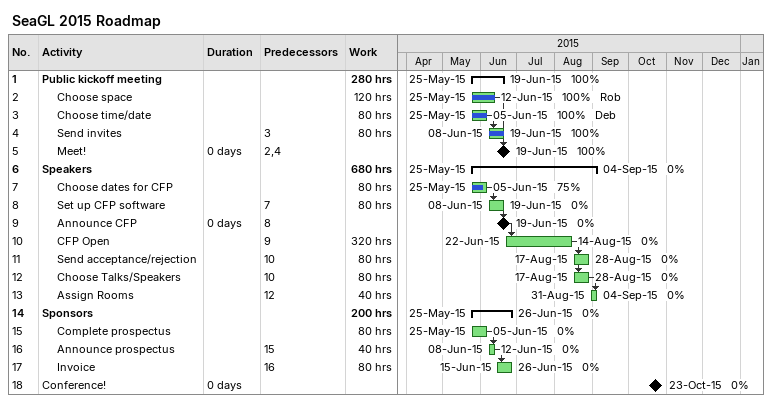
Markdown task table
SeaGL 2015 Roadmap

| ID | Level | Task | Duration | Start | Finish | Predecessors | Resources | % complete | Work (h) |
|---|---|---|---|---|---|---|---|---|---|
| 1 | 1 | **Public kickoff meeting** |  | 2015-05-25 | 2015-06-19 |  |  | 100 | 280 |
| 2 | 2 | Choose space |  | 2015-05-25 | 2015-06-12 |  | Rob | 100 | 120 |
| 3 | 2 | Choose time/date |  | 2015-05-25 | 2015-06-05 |  | Deb | 100 | 80 |
| 4 | 2 | Send invites |  | 2015-06-08 | 2015-06-19 | 3 |  | 100 | 80 |
| 5 | 2 | Meet! | 0d | 2015-06-19 | 2015-06-19 | 2, 4 |  | 100 |  |
| 6 | 1 | **Speakers** |  | 2015-05-25 | 2015-09-04 |  |  | 0 | 680 |
| 7 | 2 | Choose dates for CFP |  | 2015-05-25 | 2015-06-05 |  |  | 75 | 80 |
| 8 | 2 | Set up CFP software |  | 2015-06-08 | 2015-06-19 | 7 |  | 0 | 80 |
| 9 | 2 | Announce CFP | 0d | 2015-06-19 | 2015-06-19 | 8 |  | 0 |  |
| 10 | 2 | CFP Open |  | 2015-06-22 | 2015-08-14 | 9 |  | 0 | 320 |
| 11 | 2 | Send acceptance/rejection |  | 2015-08-17 | 2015-08-28 | 10 |  | 0 | 80 |
| 12 | 2 | Choose Talks/Speakers |  | 2015-08-17 | 2015-08-28 | 10 |  | 0 | 80 |
| 13 | 2 | Assign Rooms |  | 2015-08-31 | 2015-09-04 | 12 |  | 0 | 40 |
| 14 | 1 | **Sponsors** |  | 2015-05-25 | 2015-06-26 |  |  | 0 | 200 |
| 15 | 2 | Complete prospectus |  | 2015-05-25 | 2015-06-05 |  |  | 0 | 80 |
| 16 | 2 | Announce prospectus |  | 2015-06-08 | 2015-06-12 | 15 |  | 0 | 40 |
| 17 | 2 | Invoice |  | 2015-06-15 | 2015-06-26 | 16 |  | 0 | 80 |
| 18 | 1 | Conference! | 0d | 2015-10-23 | 2015-10-23 |  |  | 0 |  |
